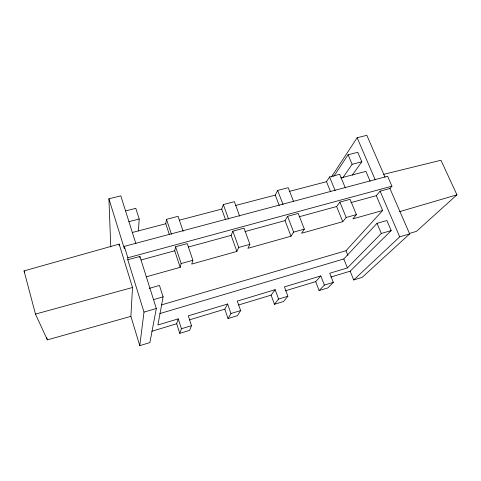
<?xml version="1.0" encoding="UTF-8"?>
<svg xmlns="http://www.w3.org/2000/svg" width="481" height="481" viewBox="0 0 481 481"><rect width="100%" height="100%" fill="white"/><g stroke="black" fill="none" stroke-linecap="round" stroke-linejoin="round"><path stroke-width="0.72" d="M350.998 202.591L376.292 195.677L380.098 191.167L389.935 188.492L391.943 186.183L387.626 176.262L124.314 246.362L124.284 248.436L108.91 198.791L120.809 195.863L135.913 243.777M127.79 259.764L139.911 256.463L156.313 308.489L149.898 342.556L139.779 345.665L143.999 312.109L127.79 259.764L127.85 257.774L124.314 246.362M130.88 316.36L132.516 287.494L119.156 244.107L24.05 270.899L35.468 314.087L47.366 339.875L130.88 316.36L139.779 345.665M138.408 231L139.207 219.005L135.792 208.333L125.607 210.906M139.809 257.774L139.911 256.463M169.252 234.265L165.771 223.731L166.492 219.33L178.072 216.318L183.087 231.193M149.158 288.384L159.458 285.443L163.101 296.849L157.918 324.982L178.247 318.861L181.439 328.751L179.78 333.381L189.586 330.369L191.51 325.679L188.287 315.837L227.645 304.004L230.958 313.528L228.036 318.56L224.807 309.157L227.645 304.004M146.338 276.815L180.189 267.316L174.717 250.781L175.595 246.765L187.265 243.59L192.887 260.263L191.733 264.075L236.862 251.413L238.714 247.468L232.876 231.193L244.017 228.162L249.91 244.342L247.889 248.316L291.005 236.213L293.663 232.125L304.359 229.142L298.232 213.426L287.584 216.318L285.041 220.623L244.967 231.577M180.189 267.316L181.163 263.54L175.595 246.765M179.78 333.381L176.677 323.737L178.247 318.861M225.397 219.324L221.741 209.091L223.328 204.557L234.385 201.683L239.64 216.125M236.862 251.413L231.127 235.359L232.876 231.193M279.245 205.489L275.264 195.088L277.633 190.446L288.203 187.698L293.65 201.665M275.144 289.682L271.11 295.136L274.453 304.299L278.595 299.074L275.144 289.682L237.295 301.1L240.632 310.576L237.464 315.662L228.036 318.56M289.267 191.426L326.491 181.692L329.575 176.948L339.694 174.314L345.328 187.903M331.403 176.984L357.155 137.722L366.859 135.335L385.059 177.267M333.736 176.443L348.1 154.75L357.78 152.309L361.832 161.802L352.254 175.168M304.359 229.142L301.551 233.255L342.791 221.681L346.182 217.466L356.403 214.61L350.072 199.332L339.887 202.098L336.616 206.523L299.14 216.769M342.773 177.796L352.128 164.298L361.832 161.802M320.821 275.926L315.686 281.632L319.137 290.578L324.38 285.083L320.821 275.926L284.421 286.886L287.897 296.23L283.525 301.515L274.453 304.299M356.403 214.61L352.88 218.855L382.623 210.504L376.292 195.677M161.321 304.942L346.019 250.727L382.623 210.504M159.836 313.57L343.801 258.97L377.032 223.316L386.886 220.502L391.191 230.579L350.168 271.188L330.844 277.038M319.137 290.578L327.874 287.891L333.327 282.353L329.744 273.238L347.396 267.923L381.313 233.453L391.191 230.579M350.168 271.188L353.697 279.96L399.705 236.838L409.65 233.91L389.935 188.492M409.65 233.91L362.181 277.357L353.697 279.96M383.646 174.356L440.969 160.245L456.95 194.817L416.534 231.301L409.397 233.507M230.958 313.528L240.632 310.576M181.439 328.751L191.51 325.679M278.595 299.074L287.897 296.23M324.38 285.083L333.327 282.353M151.846 331.259L176.677 323.737M189.298 319.913L224.807 309.157M238.468 305.02L271.11 295.136M285.131 290.885L315.686 281.632M143.999 312.109L156.313 308.489M399.645 211.652L456.95 194.817M153.457 299.645L163.101 296.849M181.163 263.54L192.887 260.263M238.714 247.468L249.91 244.342M141.035 259.987L174.717 250.781M188.384 247.048L231.127 235.359M35.468 314.087L132.516 287.494M127.85 257.774L391.943 186.183M132.389 232.461L165.771 223.731M179.323 220.184L221.741 209.091M235.492 205.495L275.264 195.088M340.782 177.952L365.921 171.374L370.148 181.277M128.902 221.657L139.207 219.005M357.155 137.722L375.258 179.9M380.098 191.167L399.705 236.838M24.05 270.899L24.627 272.258M348.1 154.75L352.128 164.298M377.032 223.316L381.313 233.453M329.575 176.948L335.173 190.608M339.887 202.098L346.182 217.466M326.491 181.692L330.615 191.805M336.616 206.523L342.791 221.681M346.019 250.727L347.919 255.435M343.801 258.97L347.396 267.923M277.633 190.446L283.062 204.557M287.584 216.318L293.663 232.125M285.041 220.623L291.005 236.213M223.328 204.557L228.535 219.083M166.492 219.33L171.458 234.289M46.789 337.698L47.366 339.875M108.91 198.791L110.78 246.945M119.156 244.107L119.162 245.599"/></g></svg>
